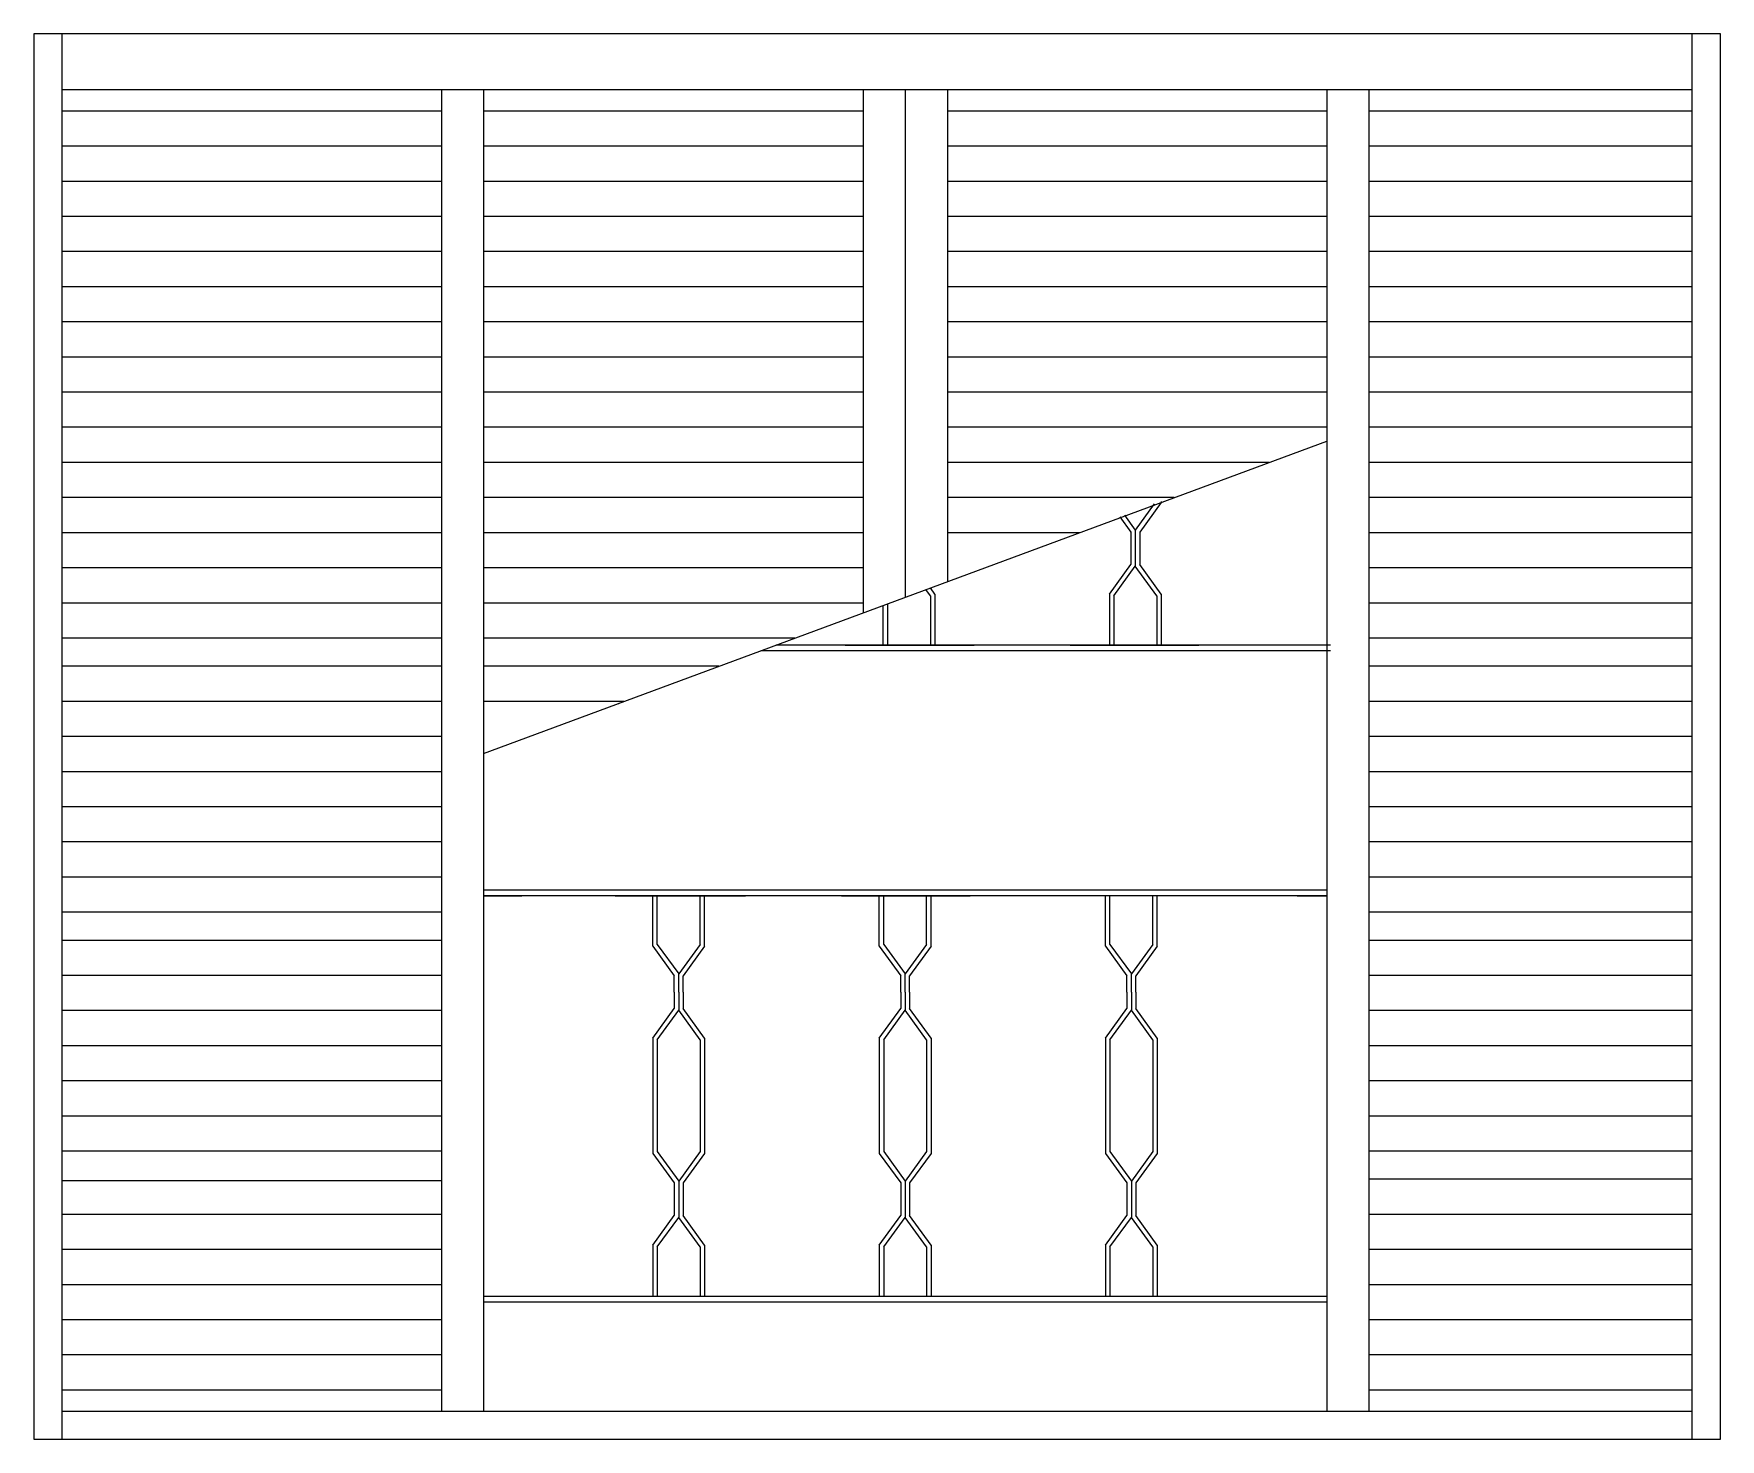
# Model space of a CAD drawing. Header units: millimetres. Extents: x 439.41 to 440.61, y 1308.51 to 1309.51.
import ezdxf

# ---------------------------------------------------------------- set-up
doc = ezdxf.new("R2010")
doc.units = ezdxf.units.MM
doc.header["$LTSCALE"] = 0.5
doc.layers.add('Gravia_Venezianas', color=1, linetype='Continuous')
doc.layers.add('Ltype_interrupção', color=7, linetype='INTERRUP')
doc.linetypes.add('INTERRUP', pattern='A,0.6,-0.04,[1,INTERRUP.shx,S=0.1,R=0,X=0,Y=0],-0.04', length=0.68)

msp = doc.modelspace()

# ---------------------------------------------------------------- linework, layer by layer
at = {"layer": 'Gravia_Venezianas', "color": 2}
for p, q in [((440.6078, 1309.5118), (439.4078, 1309.5118)), ((439.4078, 1309.5118), (439.4078, 1308.5118)), ((440.6078, 1308.5118), (440.6078, 1309.5118)), ((439.4078, 1308.5118), (440.6078, 1308.5118))]:
    msp.add_line(p, q, dxfattribs=at)
at = {"layer": 'Gravia_Venezianas'}
for p, q in [((439.4278, 1309.5118), (439.4278, 1308.5118)), ((440.5878, 1308.5118), (440.5878, 1309.5118)), ((440.5878, 1309.4718), (439.4278, 1309.4718)), ((440.5878, 1309.4718), (439.4278, 1309.4718)), ((439.6978, 1309.4718), (439.6978, 1308.5318)), ((439.7278, 1309.4718), (439.7278, 1308.5318)), ((439.9978, 1309.4718), (439.9978, 1309.0998)), ((440.0278, 1309.4718), (440.0278, 1309.1109)), ((440.0578, 1309.4718), (440.0578, 1309.122)), ((440.3278, 1309.4718), (440.3278, 1308.5318)), ((440.3578, 1309.4718), (440.3578, 1308.5318)), ((439.6978, 1309.4568), (439.4278, 1309.4568)), ((439.9978, 1309.4568), (439.7278, 1309.4568)), ((440.3278, 1309.4568), (440.0578, 1309.4568)), ((440.5878, 1309.4568), (440.3578, 1309.4568)), ((439.6978, 1309.4318), (439.4278, 1309.4318)), ((439.9978, 1309.4318), (439.7278, 1309.4318)), ((440.3278, 1309.4318), (440.0578, 1309.4318)), ((440.5878, 1309.4318), (440.3578, 1309.4318)), ((439.6978, 1309.4068), (439.4278, 1309.4068)), ((439.9978, 1309.4068), (439.7278, 1309.4068)), ((440.3278, 1309.4068), (440.0578, 1309.4068)), ((440.5878, 1309.4068), (440.3578, 1309.4068)), ((439.6978, 1309.3818), (439.4278, 1309.3818)), ((439.9978, 1309.3818), (439.7278, 1309.3818)), ((440.3278, 1309.3818), (440.0578, 1309.3818)), ((440.5878, 1309.3818), (440.3578, 1309.3818)), ((439.6978, 1309.3568), (439.4278, 1309.3568)), ((439.9978, 1309.3568), (439.7278, 1309.3568)), ((440.3278, 1309.3568), (440.0578, 1309.3568)), ((440.5878, 1309.3568), (440.3578, 1309.3568)), ((439.6978, 1309.3318), (439.4278, 1309.3318)), ((439.9978, 1309.3318), (439.7278, 1309.3318)), ((440.3278, 1309.3318), (440.0578, 1309.3318)), ((440.5878, 1309.3318), (440.3578, 1309.3318)), ((439.6978, 1309.3068), (439.4278, 1309.3068)), ((439.9978, 1309.3068), (439.7278, 1309.3068)), ((440.3278, 1309.3068), (440.0578, 1309.3068)), ((440.5878, 1309.3068), (440.3578, 1309.3068)), ((439.6978, 1309.2818), (439.4278, 1309.2818)), ((439.9978, 1309.2818), (439.7278, 1309.2818)), ((440.3278, 1309.2818), (440.0578, 1309.2818)), ((440.5878, 1309.2818), (440.3578, 1309.2818)), ((439.6978, 1309.2568), (439.4278, 1309.2568)), ((439.9978, 1309.2568), (439.7278, 1309.2568)), ((440.3278, 1309.2568), (440.0578, 1309.2568)), ((440.5878, 1309.2568), (440.3578, 1309.2568)), ((439.6978, 1309.2318), (439.4278, 1309.2318)), ((439.9978, 1309.2318), (439.7278, 1309.2318)), ((440.3278, 1309.2318), (440.0578, 1309.2318)), ((440.5878, 1309.2318), (440.3578, 1309.2318)), ((439.6978, 1309.2068), (439.4278, 1309.2068)), ((439.9978, 1309.2068), (439.7278, 1309.2068)), ((440.2868, 1309.2068), (440.0578, 1309.2068)), ((440.5878, 1309.2068), (440.3578, 1309.2068)), ((439.6978, 1309.1818), (439.4278, 1309.1818)), ((439.9978, 1309.1818), (439.7278, 1309.1818)), ((440.2193, 1309.1818), (440.0578, 1309.1818)), ((440.205, 1309.1773), (440.1915, 1309.1587)), ((440.2099, 1309.1784), (440.1947, 1309.1573)), ((440.2099, 1309.1791), (440.2099, 1309.1784)), ((440.5878, 1309.1818), (440.3578, 1309.1818)), ((440.1806, 1309.168), (440.1884, 1309.1573)), ((440.1838, 1309.1693), (440.1915, 1309.1587)), ((439.6978, 1309.1568), (439.4278, 1309.1568)), ((439.9978, 1309.1568), (439.7278, 1309.1568)), ((440.1518, 1309.1568), (440.0578, 1309.1568)), ((440.1884, 1309.1573), (440.1884, 1309.1458)), ((440.1915, 1309.1587), (440.1915, 1309.1458)), ((440.1915, 1309.1587), (440.1915, 1309.1458)), ((440.1947, 1309.1573), (440.1947, 1309.1458)), ((440.5878, 1309.1568), (440.3578, 1309.1568)), ((440.1884, 1309.1458), (440.1884, 1309.1342)), ((440.1915, 1309.1458), (440.1915, 1309.1329)), ((440.1915, 1309.1458), (440.1915, 1309.1329)), ((440.1947, 1309.1458), (440.1947, 1309.1342)), ((439.6978, 1309.1318), (439.4278, 1309.1318)), ((439.9978, 1309.1318), (439.7278, 1309.1318)), ((440.1731, 1309.1131), (440.1884, 1309.1342)), ((440.1763, 1309.1118), (440.1915, 1309.1329)), ((440.2068, 1309.1118), (440.1915, 1309.1329)), ((440.2099, 1309.1131), (440.1947, 1309.1342)), ((440.5878, 1309.1318), (440.3578, 1309.1318)), ((440.0457, 1309.1118), (440.0425, 1309.1163)), ((440.0489, 1309.1131), (440.0457, 1309.1175)), ((439.6978, 1309.1068), (439.4278, 1309.1068)), ((439.9978, 1309.1068), (439.7278, 1309.1068)), ((440.012, 1309.1051), (440.012, 1309.0773)), ((440.0152, 1309.1062), (440.0152, 1309.0773)), ((440.0457, 1309.1118), (440.0457, 1309.0773)), ((440.0489, 1309.1131), (440.0489, 1309.0773)), ((440.1731, 1309.1131), (440.1731, 1309.0773)), ((440.1763, 1309.1118), (440.1763, 1309.0773)), ((440.2068, 1309.1118), (440.2068, 1309.0773)), ((440.2099, 1309.1131), (440.2099, 1309.0773)), ((440.5878, 1309.1068), (440.3578, 1309.1068)), ((439.6978, 1309.0818), (439.4278, 1309.0818)), ((439.9493, 1309.0818), (439.7278, 1309.0818)), ((440.5878, 1309.0818), (440.3578, 1309.0818)), ((440.3305, 1309.0728), (439.925, 1309.0728)), ((440.3305, 1309.0768), (439.9358, 1309.0768)), ((439.9852, 1309.0768), (440.0768, 1309.0768)), ((440.1452, 1309.0768), (440.2368, 1309.0768)), ((439.6978, 1309.0618), (439.4278, 1309.0618)), ((439.8953, 1309.0618), (439.7278, 1309.0618)), ((440.5878, 1309.0618), (440.3578, 1309.0618)), ((439.6978, 1309.0368), (439.4278, 1309.0368)), ((439.8277, 1309.0368), (439.7278, 1309.0368)), ((439.8242, 1309.035), (439.8237, 1309.0353)), ((440.5878, 1309.0368), (440.3578, 1309.0368)), ((439.6978, 1309.0118), (439.4278, 1309.0118)), ((440.5878, 1309.0118), (440.3578, 1309.0118)), ((439.6978, 1308.9868), (439.4278, 1308.9868)), ((440.5878, 1308.9868), (440.3578, 1308.9868)), ((439.6978, 1308.9618), (439.4278, 1308.9618)), ((440.5878, 1308.9618), (440.3578, 1308.9618)), ((439.6978, 1308.9368), (439.4278, 1308.9368)), ((440.5878, 1308.9368), (440.3578, 1308.9368)), ((439.6978, 1308.9118), (439.4278, 1308.9118)), ((440.3278, 1308.9024), (439.7278, 1308.9024)), ((440.5878, 1308.9118), (440.3578, 1308.9118)), ((439.7488, 1308.8984), (439.7278, 1308.8984)), ((439.7278, 1308.8984), (439.7551, 1308.8984)), ((440.3278, 1308.8984), (439.7278, 1308.8984)), ((439.8214, 1308.8984), (439.9141, 1308.8984)), ((439.8483, 1308.8626), (439.8483, 1308.8984)), ((439.8514, 1308.8639), (439.8514, 1308.8984)), ((439.882, 1308.8639), (439.882, 1308.8984)), ((439.8851, 1308.8626), (439.8851, 1308.8984)), ((439.9825, 1308.8984), (440.0741, 1308.8984)), ((440.0093, 1308.8626), (440.0093, 1308.8984)), ((440.0462, 1308.8984), (440.0093, 1308.8984)), ((440.0125, 1308.8639), (440.0125, 1308.8984)), ((440.043, 1308.8639), (440.043, 1308.8984)), ((440.0462, 1308.8626), (440.0462, 1308.8984)), ((440.1704, 1308.8626), (440.1704, 1308.8984)), ((440.1735, 1308.8639), (440.1735, 1308.8984)), ((440.2041, 1308.8639), (440.2041, 1308.8984)), ((440.2072, 1308.8626), (440.2072, 1308.8984)), ((440.3067, 1308.8984), (440.3278, 1308.8984)), ((439.6978, 1308.8868), (439.4278, 1308.8868)), ((440.5878, 1308.8868), (440.3578, 1308.8868)), ((439.6978, 1308.8668), (439.4278, 1308.8668)), ((440.5878, 1308.8668), (440.3578, 1308.8668)), ((439.8483, 1308.8626), (439.8635, 1308.8416)), ((439.8514, 1308.8639), (439.8667, 1308.8429)), ((439.882, 1308.8639), (439.8667, 1308.8429)), ((439.8851, 1308.8626), (439.8699, 1308.8416)), ((440.0093, 1308.8626), (440.0246, 1308.8416)), ((440.0125, 1308.8639), (440.0278, 1308.8429)), ((440.043, 1308.8639), (440.0278, 1308.8429)), ((440.0462, 1308.8626), (440.0309, 1308.8416)), ((440.1704, 1308.8626), (440.1856, 1308.8416)), ((440.1735, 1308.8639), (440.1888, 1308.8429)), ((440.2041, 1308.8639), (440.1888, 1308.8429)), ((440.2072, 1308.8626), (440.192, 1308.8416)), ((439.6978, 1308.8418), (439.4278, 1308.8418)), ((439.8635, 1308.83), (439.8635, 1308.8416)), ((439.8667, 1308.83), (439.8667, 1308.8429)), ((439.8667, 1308.83), (439.8667, 1308.8429)), ((439.8699, 1308.83), (439.8699, 1308.8416)), ((440.0246, 1308.83), (440.0246, 1308.8416)), ((440.0278, 1308.83), (440.0278, 1308.8429)), ((440.0278, 1308.83), (440.0278, 1308.8429)), ((440.0309, 1308.83), (440.0309, 1308.8416)), ((440.1856, 1308.83), (440.1856, 1308.8416)), ((440.1888, 1308.83), (440.1888, 1308.8429)), ((440.1888, 1308.83), (440.1888, 1308.8429)), ((440.192, 1308.83), (440.192, 1308.8416)), ((440.5878, 1308.8418), (440.3578, 1308.8418)), ((439.8635, 1308.83), (439.8635, 1308.8184)), ((439.8667, 1308.83), (439.8667, 1308.8171)), ((439.8667, 1308.83), (439.8667, 1308.8171)), ((439.8699, 1308.83), (439.8699, 1308.8184)), ((440.0246, 1308.83), (440.0246, 1308.8184)), ((440.0278, 1308.83), (440.0278, 1308.8171)), ((440.0278, 1308.83), (440.0278, 1308.8171)), ((440.0309, 1308.83), (440.0309, 1308.8184)), ((440.1856, 1308.83), (440.1856, 1308.8184)), ((440.1888, 1308.83), (440.1888, 1308.8171)), ((440.1888, 1308.83), (440.1888, 1308.8171)), ((440.192, 1308.83), (440.192, 1308.8184)), ((439.6978, 1308.8168), (439.4278, 1308.8168)), ((439.8483, 1308.7973), (439.8635, 1308.8184)), ((439.8514, 1308.796), (439.8667, 1308.8171)), ((439.882, 1308.796), (439.8667, 1308.8171)), ((439.8851, 1308.7973), (439.8699, 1308.8184)), ((440.0093, 1308.7973), (440.0246, 1308.8184)), ((440.0125, 1308.796), (440.0278, 1308.8171)), ((440.043, 1308.796), (440.0278, 1308.8171)), ((440.0462, 1308.7973), (440.0309, 1308.8184)), ((440.1704, 1308.7973), (440.1856, 1308.8184)), ((440.1735, 1308.796), (440.1888, 1308.8171)), ((440.2041, 1308.796), (440.1888, 1308.8171)), ((440.2072, 1308.7973), (440.192, 1308.8184)), ((440.5878, 1308.8168), (440.3578, 1308.8168)), ((439.8483, 1308.7973), (439.8483, 1308.7152)), ((439.8514, 1308.796), (439.8514, 1308.7165)), ((439.882, 1308.796), (439.882, 1308.7165)), ((439.8851, 1308.7973), (439.8851, 1308.7152)), ((440.0093, 1308.7973), (440.0093, 1308.7152)), ((440.0125, 1308.796), (440.0125, 1308.7165)), ((440.043, 1308.796), (440.043, 1308.7165)), ((440.0462, 1308.7973), (440.0462, 1308.7152)), ((440.1704, 1308.7973), (440.1704, 1308.7152)), ((440.1735, 1308.796), (440.1735, 1308.7165)), ((440.2041, 1308.796), (440.2041, 1308.7165)), ((440.2072, 1308.7973), (440.2072, 1308.7152)), ((439.6978, 1308.7918), (439.4278, 1308.7918)), ((440.5878, 1308.7918), (440.3578, 1308.7918)), ((439.6978, 1308.7668), (439.4278, 1308.7668)), ((440.5878, 1308.7668), (440.3578, 1308.7668)), ((439.6978, 1308.7418), (439.4278, 1308.7418)), ((439.6978, 1308.7418), (439.4278, 1308.7418)), ((440.5878, 1308.7418), (440.3578, 1308.7418)), ((439.6978, 1308.7168), (439.4278, 1308.7168)), ((439.8483, 1308.7152), (439.8635, 1308.6942)), ((439.8514, 1308.7165), (439.8667, 1308.6955)), ((439.882, 1308.7165), (439.8667, 1308.6955)), ((439.8851, 1308.7152), (439.8699, 1308.6942)), ((440.0093, 1308.7152), (440.0246, 1308.6942)), ((440.0125, 1308.7165), (440.0278, 1308.6955)), ((440.043, 1308.7165), (440.0278, 1308.6955)), ((440.0462, 1308.7152), (440.0309, 1308.6942)), ((440.1704, 1308.7152), (440.1856, 1308.6942)), ((440.1735, 1308.7165), (440.1888, 1308.6955)), ((440.2041, 1308.7165), (440.1888, 1308.6955)), ((440.2072, 1308.7152), (440.192, 1308.6942)), ((440.5878, 1308.7168), (440.3578, 1308.7168)), ((440.5878, 1308.6968), (440.3578, 1308.6968)), ((439.6978, 1308.6957), (439.4278, 1308.6957)), ((439.8635, 1308.6942), (439.8635, 1308.6826)), ((439.8667, 1308.6955), (439.8667, 1308.6826)), ((439.8667, 1308.6955), (439.8667, 1308.6826)), ((439.8699, 1308.6942), (439.8699, 1308.6826)), ((440.0246, 1308.6942), (440.0246, 1308.6826)), ((440.0278, 1308.6955), (440.0278, 1308.6826)), ((440.0278, 1308.6955), (440.0278, 1308.6826)), ((440.0309, 1308.6942), (440.0309, 1308.6826)), ((440.1856, 1308.6942), (440.1856, 1308.6826)), ((440.1888, 1308.6955), (440.1888, 1308.6826)), ((440.1888, 1308.6955), (440.1888, 1308.6826)), ((440.192, 1308.6942), (440.192, 1308.6826)), ((439.8635, 1308.6826), (439.8635, 1308.671)), ((439.8667, 1308.6826), (439.8667, 1308.6697)), ((439.8667, 1308.6826), (439.8667, 1308.6697)), ((439.8699, 1308.6826), (439.8699, 1308.671)), ((440.0246, 1308.6826), (440.0246, 1308.671)), ((440.0278, 1308.6826), (440.0278, 1308.6697)), ((440.0278, 1308.6826), (440.0278, 1308.6697)), ((440.0309, 1308.6826), (440.0309, 1308.671)), ((440.1856, 1308.6826), (440.1856, 1308.671)), ((440.1888, 1308.6826), (440.1888, 1308.6697)), ((440.1888, 1308.6826), (440.1888, 1308.6697)), ((440.192, 1308.6826), (440.192, 1308.671)), ((439.6978, 1308.6718), (439.4278, 1308.6718)), ((439.8483, 1308.65), (439.8635, 1308.671)), ((439.8514, 1308.6487), (439.8667, 1308.6697)), ((439.882, 1308.6487), (439.8667, 1308.6697)), ((439.8851, 1308.65), (439.8699, 1308.671)), ((440.0093, 1308.65), (440.0246, 1308.671)), ((440.0125, 1308.6487), (440.0278, 1308.6697)), ((440.043, 1308.6487), (440.0278, 1308.6697)), ((440.0462, 1308.65), (440.0309, 1308.671)), ((440.1704, 1308.65), (440.1856, 1308.671)), ((440.1735, 1308.6487), (440.1888, 1308.6697)), ((440.2041, 1308.6487), (440.1888, 1308.6697)), ((440.2072, 1308.65), (440.192, 1308.671)), ((440.5878, 1308.6718), (440.3578, 1308.6718)), ((439.8483, 1308.65), (439.8483, 1308.6142)), ((439.8514, 1308.6487), (439.8514, 1308.6142)), ((439.882, 1308.6487), (439.882, 1308.6142)), ((439.8851, 1308.65), (439.8851, 1308.6142)), ((440.0093, 1308.65), (440.0093, 1308.6142)), ((440.0125, 1308.6487), (440.0125, 1308.6142)), ((440.043, 1308.6487), (440.043, 1308.6142)), ((440.0462, 1308.65), (440.0462, 1308.6142)), ((440.1704, 1308.65), (440.1704, 1308.6142)), ((440.1735, 1308.6487), (440.1735, 1308.6142)), ((440.2041, 1308.6487), (440.2041, 1308.6142)), ((440.2072, 1308.65), (440.2072, 1308.6142)), ((439.6978, 1308.6468), (439.4278, 1308.6468)), ((440.5878, 1308.6468), (440.3578, 1308.6468)), ((439.6978, 1308.6218), (439.4278, 1308.6218)), ((439.6978, 1308.6218), (439.4278, 1308.6218)), ((439.7278, 1308.6137), (440.3278, 1308.6137)), ((440.5878, 1308.6218), (440.3578, 1308.6218)), ((439.7278, 1308.6097), (440.3278, 1308.6097)), ((439.6978, 1308.5968), (439.4278, 1308.5968)), ((440.5878, 1308.5968), (440.3578, 1308.5968)), ((439.6978, 1308.5718), (439.4278, 1308.5718)), ((440.5878, 1308.5718), (440.3578, 1308.5718)), ((439.6978, 1308.5468), (439.4278, 1308.5468)), ((440.5878, 1308.5468), (440.3578, 1308.5468)), ((439.4278, 1308.5318), (440.5878, 1308.5318))]:
    msp.add_line(p, q, dxfattribs=at)
at = {"layer": 'Ltype_interrupção', "color": 1}
msp.add_line((439.7278, 1308.9998), (440.3278, 1309.222), dxfattribs=at)

doc.saveas('drawing.dxf')
